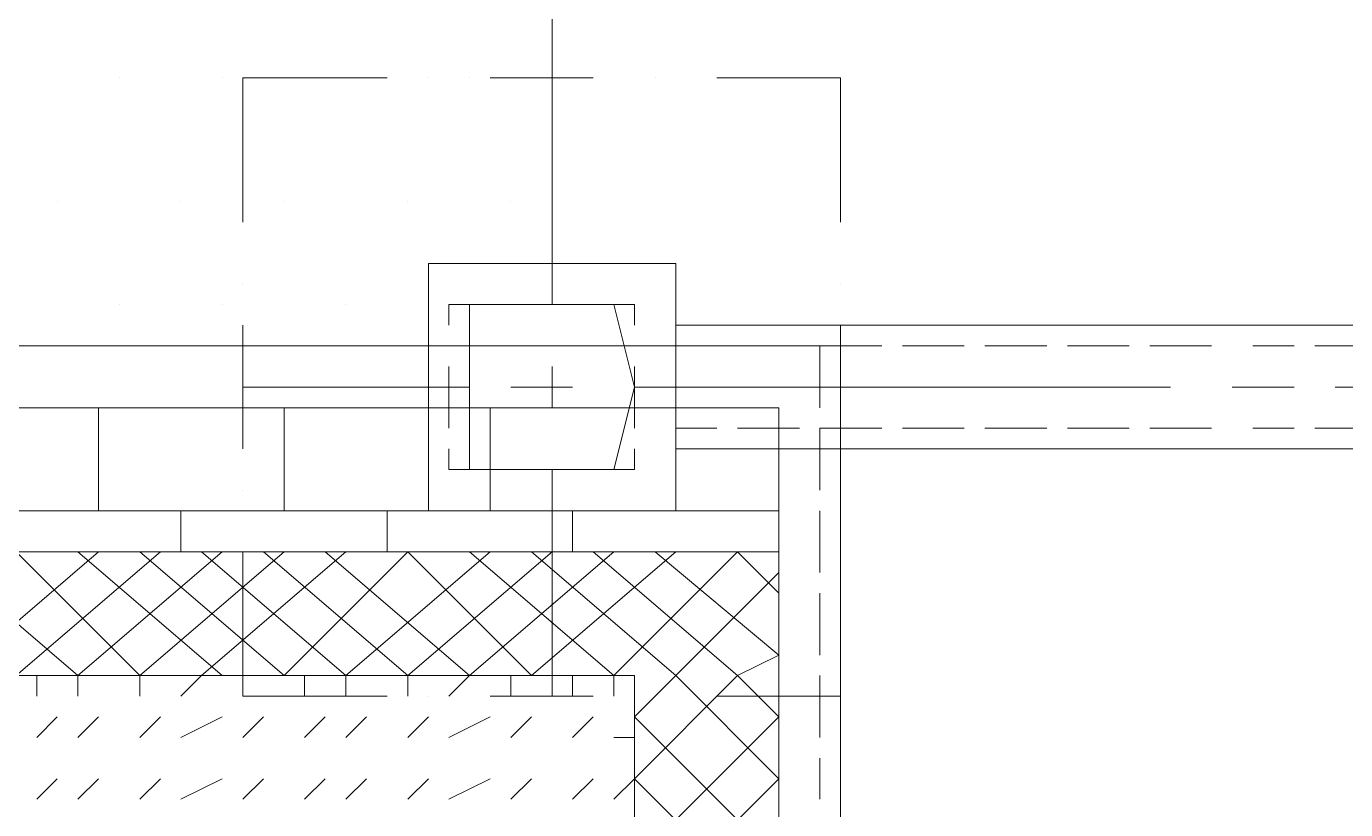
# Model space of a CAD drawing. Header units: metres. Extents: x -941 to 1333, y -28 to 1490.
# Drawn here: x 1002.68 to 1003.765, y 358.357 to 359.001 of the extents above; entities that cross this region are included whole.
import ezdxf

# ---------------------------------------------------------------- set-up
doc = ezdxf.new("R2010")
doc.units = ezdxf.units.M

msp = doc.modelspace()

# ---------------------------------------------------------------- linework, layer by layer
at = {"lineweight": 0}
for points in [[(999.33078, 360.19685), (1003.1125, 360.19685), (1003.1125, 358.80626)], [(1002.75638, 358.95889), (1002.75638, 358.95889)], [(1002.84117, 358.95889), (1002.84117, 358.95889)], [(1002.85813, 358.84018), (1002.85813, 358.95889), (1002.97684, 358.95889)], [(1002.94292, 358.95889), (1002.94292, 358.95889)], [(1003.01075, 358.95889), (1003.01075, 358.95889)], [(1003.04467, 358.95889), (1003.04467, 358.95889)], [(1003.06163, 358.95889), (1003.14642, 358.95889)], [(1003.1125, 358.77235), (1003.1125, 358.95889)], [(1003.1973, 358.95889), (1003.1973, 358.95889)], [(1003.24817, 358.95889), (1003.34992, 358.95889), (1003.34992, 358.84018)], [(1002.7055, 358.85714), (1002.7055, 358.85714)], [(1002.80725, 358.85714), (1002.80725, 358.85714)], [(1002.89204, 358.85714), (1002.89204, 358.85714)], [(1002.99379, 358.85714), (1002.99379, 358.85714)], [(1003.07859, 358.85714), (1003.07859, 358.85714)], [(1002.85813, 358.78931), (1002.85813, 358.78931)], [(1003.34992, 358.78931), (1003.34992, 358.78931)], [(1002.75638, 358.77235), (1002.75638, 358.77235)], [(1002.84117, 358.77235), (1002.84117, 358.77235)], [(1002.94292, 358.77235), (1002.94292, 358.77235)], [(1003.09555, 358.77235), (1003.04467, 358.77235), (1003.04467, 358.70451), (1003.02771, 358.70451), (1003.02771, 358.72147)], [(1003.02771, 358.75539), (1003.02771, 358.77235), (1003.06163, 358.77235)], [(1003.04467, 358.77235), (1003.04467, 358.77235)], [(1003.07859, 358.77235), (1003.12946, 358.77235)], [(1003.18034, 358.72147), (1003.18034, 358.70451), (1003.16338, 358.77235), (1003.1125, 358.77235)], [(1003.14642, 358.77235), (1003.18034, 358.77235), (1003.18034, 358.75539)], [(1002.85813, 358.65364), (1002.85813, 358.75539)], [(1003.21425, 358.75539), (1007.02989, 358.75539)], [(1003.34992, 358.75539), (1003.34992, 358.65364)], [(999.02553, 358.24664), (999.02553, 358.73843), (1003.34992, 358.73843), (1003.34992, 355.4485), (999.02553, 355.4485), (999.02553, 356.059)], [(1002.68854, 358.73843), (1002.72246, 358.73843)], [(1002.75638, 358.73843), (1002.79029, 358.73843)], [(1002.82421, 358.73843), (1002.85813, 358.73843)], [(1002.89204, 358.73843), (1002.92596, 358.73843)], [(1002.95988, 358.73843), (1002.99379, 358.73843)], [(1003.02771, 358.73843), (1003.06163, 358.73843)], [(1003.09555, 358.73843), (1003.12946, 358.73843)], [(1003.16338, 358.73843), (1003.1973, 358.73843)], [(1003.24817, 358.73843), (1003.21425, 358.73843)], [(1003.23121, 358.73843), (1003.26513, 358.73843), (1003.316, 358.73843)], [(1003.29905, 358.73843), (1003.33296, 358.73843), (1003.33296, 358.68756)], [(1003.38384, 358.73843), (1003.33296, 358.73843)], [(1003.45167, 358.73843), (1003.4008, 358.73843)], [(1003.51951, 358.73843), (1003.46863, 358.73843)], [(1003.58734, 358.73843), (1003.53646, 358.73843)], [(1003.65517, 358.73843), (1003.6043, 358.73843)], [(1003.72301, 358.73843), (1003.68909, 358.73843)], [(1003.79084, 358.73843), (1003.73996, 358.73843)], [(1003.1125, 358.68756), (1003.1125, 358.72147)], [(1003.04467, 358.70451), (1002.85813, 358.70451)], [(1003.09555, 358.63668), (1003.04467, 358.63668), (1003.04467, 358.70451), (1003.02771, 358.70451), (1003.02771, 358.6706)], [(1003.12946, 358.70451), (1003.07859, 358.70451)], [(1003.18034, 358.6706), (1003.18034, 358.70451), (1003.16338, 358.63668), (1003.1125, 358.63668)], [(1003.62126, 358.70451), (1003.34992, 358.70451), (1003.18034, 358.70451)], [(1003.72301, 358.70451), (1003.67213, 358.70451)], [(1003.97738, 358.70451), (1003.75692, 358.70451)], [(999.0764, 356.059), (999.0764, 355.49938), (1003.29905, 355.49938), (1003.29905, 358.68756), (999.0764, 358.68756), (999.0764, 358.24664)], [(1003.29905, 358.68756), (999.0764, 358.68756)], [(1002.73942, 358.68756), (1002.73942, 358.60276)], [(1002.80725, 358.68756), (1002.80725, 358.68756)], [(1002.89204, 358.68756), (1002.89204, 358.60276)], [(1002.97684, 358.68756), (1002.97684, 358.68756)], [(1003.06163, 358.68756), (1003.06163, 358.60276)], [(1003.12946, 358.68756), (1003.12946, 358.68756)], [(1003.21425, 358.68756), (1003.21425, 358.60276)], [(1003.21425, 358.6706), (1003.24817, 358.6706)], [(1003.26513, 358.6706), (1003.316, 358.6706)], [(1003.38384, 358.6706), (1003.33296, 358.6706), (1003.33296, 358.61972)], [(1003.4008, 358.6706), (1003.45167, 358.6706)], [(1003.46863, 358.6706), (1003.51951, 358.6706)], [(1003.53646, 358.6706), (1003.58734, 358.6706)], [(1003.6043, 358.6706), (1003.65517, 358.6706)], [(1003.68909, 358.6706), (1003.72301, 358.6706)], [(1003.73996, 358.6706), (1003.79084, 358.6706)], [(1003.02771, 358.65364), (1003.02771, 358.63668), (1003.06163, 358.63668)], [(1003.14642, 358.63668), (1003.18034, 358.63668), (1003.18034, 358.65364)], [(1003.21425, 358.65364), (1007.02989, 358.65364)], [(1003.07859, 358.63668), (1003.12946, 358.63668)], [(1003.1125, 358.45014), (1003.1125, 358.63668)], [(1002.85813, 358.61972), (1002.85813, 358.61972)], [(1003.34992, 358.61972), (1003.34992, 358.61972)], [(1003.29905, 358.60276), (999.0764, 358.60276)], [(1002.502, 358.60276), (1002.502, 358.56885), (1002.62071, 358.4671), (1002.73942, 358.56885)], [(1002.80725, 358.60276), (1002.80725, 358.56885)], [(1002.97684, 358.60276), (1002.97684, 358.56885)], [(1003.12946, 358.60276), (1003.12946, 358.56885)], [(1003.33296, 358.60276), (1003.33296, 358.55189)], [(1003.29905, 358.56885), (999.0764, 358.56885)], [(1002.45113, 358.56885), (1002.56983, 358.4671), (1002.67159, 358.56885), (1002.77334, 358.4671)], [(1002.55288, 358.56885), (1002.67159, 358.4671), (1002.79029, 358.56885)], [(1002.72246, 358.4671), (1002.60375, 358.56885)], [(1002.72246, 358.45014), (1002.72246, 358.4671), (1002.84117, 358.56885)], [(1002.84117, 358.4671), (1002.72246, 358.56885)], [(1002.77334, 358.45014), (1002.77334, 358.4671), (1002.89204, 358.56885)], [(1002.77334, 358.56885), (1002.89204, 358.4671), (1002.99379, 358.56885), (1003.09555, 358.4671), (1003.21425, 358.56885)], [(1002.80725, 358.45014), (1002.82421, 358.4671), (1002.94292, 358.56885)], [(1002.82421, 358.56885), (1002.94292, 358.4671), (1003.06163, 358.56885)], [(1002.97684, 358.45014), (1002.85813, 358.45014), (1002.85813, 358.56885)], [(1002.99379, 358.4671), (1002.87509, 358.56885)], [(1002.92596, 358.56885), (1003.04467, 358.4671), (1003.16338, 358.56885)], [(1002.99379, 358.45014), (1002.99379, 358.4671), (1003.1125, 358.56885)], [(1003.04467, 358.56885), (1003.16338, 358.4671), (1003.26513, 358.56885), (1003.29905, 358.53493)], [(1003.18034, 358.2636), (1003.29905, 358.3823), (1003.21425, 358.4671), (1003.09555, 358.56885)], [(1003.18034, 358.31447), (1003.29905, 358.43318), (1003.26513, 358.4671), (1003.14642, 358.56885)], [(1003.16338, 358.36535), (1003.18034, 358.3823), (1003.26513, 358.4671), (1003.29905, 358.48405), (1003.1973, 358.56885)], [(1003.34992, 358.56885), (1003.34992, 358.45014), (1003.24817, 358.45014)], [(1003.29905, 358.55189), (1003.21425, 358.4671), (1003.18034, 358.43318), (1003.29905, 358.31447)], [(1003.33296, 358.53493), (1003.33296, 358.48405)], [(999.19511, 358.24664), (999.19511, 358.4671), (1003.18034, 358.4671), (1003.18034, 355.73679), (999.19511, 355.73679), (999.19511, 356.059)], [(1002.68854, 358.45014), (1002.68854, 358.4671)], [(1002.85813, 358.45014), (1002.85813, 358.4671)], [(1002.909, 358.45014), (1002.909, 358.4671)], [(1002.94292, 358.45014), (1002.94292, 358.4671)], [(1003.02771, 358.45014), (1003.04467, 358.4671)], [(1003.07859, 358.45014), (1003.07859, 358.4671)], [(1003.12946, 358.45014), (1003.12946, 358.4671)], [(1003.16338, 358.45014), (1003.16338, 358.4671)], [(1003.33296, 358.4671), (1003.33296, 358.41622)], [(1003.01075, 358.45014), (1003.01075, 358.45014)], [(1003.14642, 358.45014), (1003.06163, 358.45014)], [(1003.1973, 358.45014), (1003.1973, 358.45014)], [(1002.68854, 358.41622), (1002.7055, 358.43318)], [(1002.72246, 358.41622), (1002.73942, 358.43318)], [(1002.77334, 358.41622), (1002.79029, 358.43318)], [(1002.80725, 358.41622), (1002.84117, 358.43318)], [(1002.85813, 358.41622), (1002.87509, 358.43318)], [(1002.909, 358.41622), (1002.92596, 358.43318)], [(1002.94292, 358.41622), (1002.95988, 358.43318)], [(1002.99379, 358.41622), (1003.01075, 358.43318)], [(1003.02771, 358.41622), (1003.06163, 358.43318)], [(1003.07859, 358.41622), (1003.09555, 358.43318)], [(1003.12946, 358.41622), (1003.14642, 358.43318)], [(1003.16338, 358.41622), (1003.18034, 358.41622)], [(1003.33296, 358.39926), (1003.33296, 358.36535)], [(1002.68854, 358.36535), (1002.7055, 358.3823)], [(1002.72246, 358.36535), (1002.73942, 358.3823)], [(1002.77334, 358.36535), (1002.79029, 358.3823)], [(1002.80725, 358.36535), (1002.84117, 358.3823)], [(1002.85813, 358.36535), (1002.87509, 358.3823)], [(1002.909, 358.36535), (1002.92596, 358.3823)], [(1002.94292, 358.36535), (1002.95988, 358.3823)], [(1002.99379, 358.36535), (1003.01075, 358.3823)], [(1003.02771, 358.36535), (1003.06163, 358.3823)], [(1003.07859, 358.36535), (1003.09555, 358.3823)], [(1003.12946, 358.36535), (1003.14642, 358.3823)], [(1003.29905, 358.2636), (1003.18034, 358.3823)]]:
    msp.add_lwpolyline(points, dxfattribs=at)
msp.add_lwpolyline([(1003.21425, 358.60276), (1003.01075, 358.60276), (1003.01075, 358.80626), (1003.21425, 358.80626)], close=True, dxfattribs=at)

doc.saveas('drawing.dxf')
